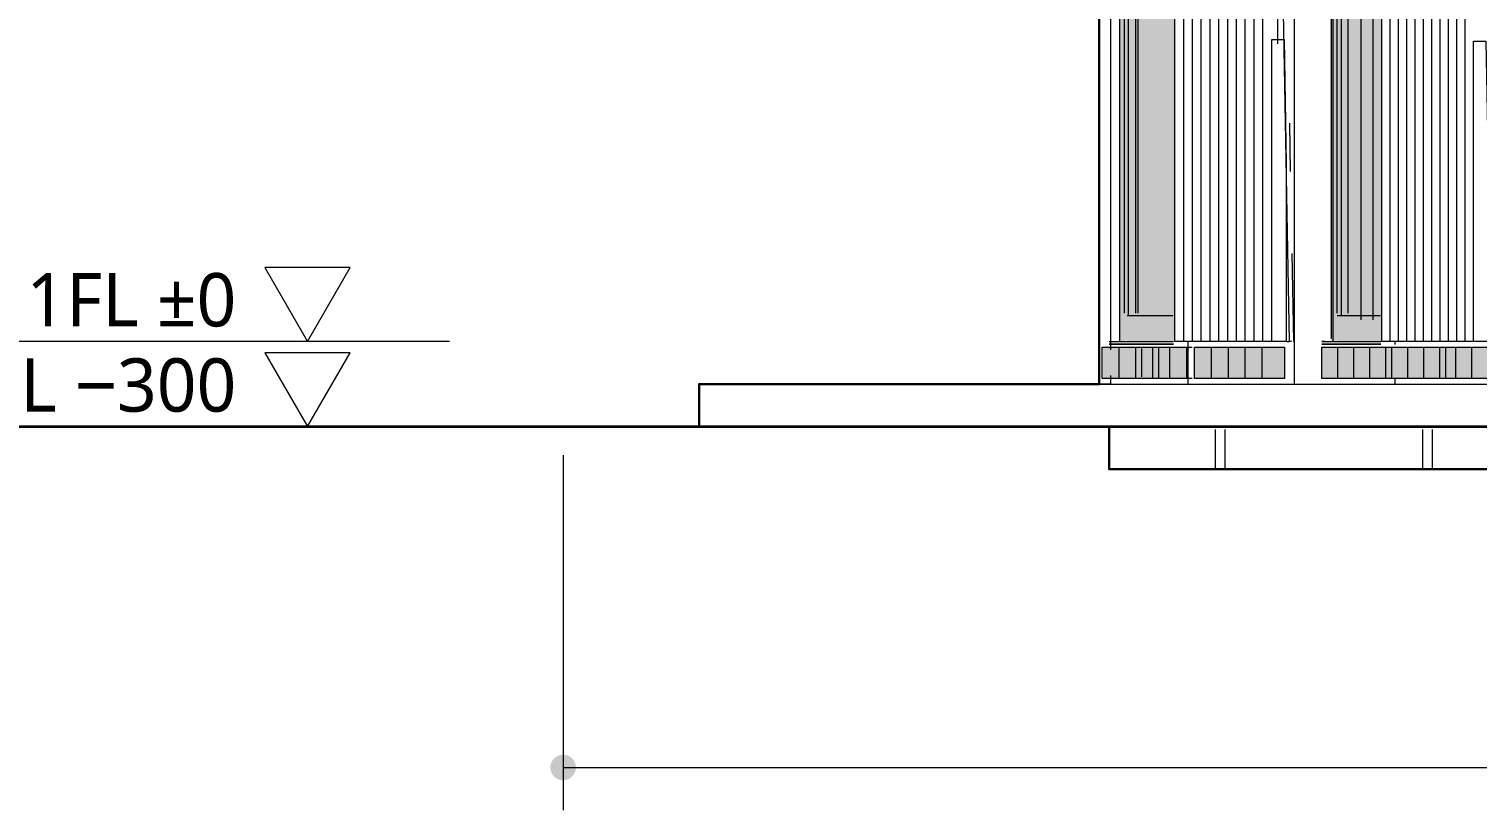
# Model space of a CAD drawing. Header units: millimetres. Extents: x 0 to 84100, y 0 to 59400.
# Drawn here: x 19090 to 24186, y 29043 to 31793 of the extents above; entities that cross this region are included whole.
import ezdxf

# ---------------------------------------------------------------- set-up
doc = ezdxf.new("R2010")
doc.units = ezdxf.units.MM
for name, color, linetype, lineweight in [('01_切断（構造・壁）', 7, 'Continuous', 35), ('09_立面の外形', 7, 'Continuous', 30), ('10_見えがかり', 7, 'Continuous', 13), ('12_見えがかり（ガラス）', 5, 'Continuous', 9), ('50_寸法', 3, 'Continuous', 9), ('51_高さ', 3, 'Continuous', 9)]:
    doc.layers.add(name, color=color, linetype=linetype, lineweight=lineweight)
doc.styles.add('JP', font='NotoSansCJKjp-Regular.otf')

msp = doc.modelspace()

# ---------------------------------------------------------------- hatches: boundary and pattern name
at = {"layer": '10_見えがかり', "true_color": 0xe9dcc4}
for points in [[(22950.3, 33068.1), (22950.3, 33008.1), (22955.3, 33003.1), (22965.3, 33003.1), (22960.3, 32998.1), (22960.3, 30788.1), (22965.3, 30783.1), (22955.3, 30783.1), (22950.3, 30778.1), (22950.3, 30698.1), (22945.3, 30693.1), (22935.3, 30693.1), (22930.3, 30698.1), (22930.3, 33068.1), (22935.3, 33073.1), (22945.3, 33073.1)], [(23690.3, 33068.1), (23690.3, 33008.1), (23695.3, 33003.1), (23715.3, 33003.1), (23710.3, 32998.1), (23710.3, 30788.1), (23715.3, 30783.1), (23695.3, 30783.1), (23690.3, 30778.1), (23690.3, 30698.1), (23685.3, 30693.1), (23675.3, 30693.1), (23670.3, 30698.1), (23670.3, 33068.1), (23675.3, 33073.1), (23685.3, 33073.1)], [(23120.3, 30778.1), (23120.3, 30698.1), (23115.3, 30693.1), (22955.3, 30693.1), (22950.3, 30698.1), (22950.3, 30778.1), (22955.3, 30783.1), (22965.3, 30783.1), (23115.3, 30783.1)], [(23850.3, 30778.1), (23850.3, 30698.1), (23845.3, 30693.1), (23695.3, 30693.1), (23690.3, 30698.1), (23690.3, 30778.1), (23695.3, 30783.1), (23715.3, 30783.1), (23845.3, 30783.1)], [(22930.3, 30668.1), (22930.3, 30568.1), (22925.3, 30563.1), (22875.3, 30563.1), (22870.3, 30568.1), (22870.3, 30668.1), (22875.3, 30673.1), (22925.3, 30673.1)], [(22990.3, 30668.1), (22990.3, 30568.1), (22985.3, 30563.1), (22935.3, 30563.1), (22930.3, 30568.1), (22930.3, 30668.1), (22935.3, 30673.1), (22985.3, 30673.1)], [(23050.3, 30668.1), (23050.3, 30568.1), (23045.3, 30563.1), (22995.3, 30563.1), (22990.3, 30568.1), (22990.3, 30668.1), (22995.3, 30673.1), (23045.3, 30673.1)], [(23100.3, 30668.1), (23100.3, 30568.1), (23095.3, 30563.1), (23055.3, 30563.1), (23050.3, 30568.1), (23050.3, 30668.1), (23055.3, 30673.1), (23095.3, 30673.1)], [(23160.3, 30668.1), (23160.3, 30568.1), (23155.3, 30563.1), (23105.3, 30563.1), (23100.3, 30568.1), (23100.3, 30668.1), (23105.3, 30673.1), (23155.3, 30673.1)], [(23170.3, 30668.1), (23170.3, 30568.1), (23165.3, 30563.1), (23160.3, 30568.1), (23160.3, 30668.1), (23165.3, 30673.1)], [(23250.3, 30668.1), (23250.3, 30568.1), (23245.3, 30563.1), (23195.3, 30563.1), (23190.3, 30568.1), (23190.3, 30668.1), (23195.3, 30673.1), (23245.3, 30673.1)], [(23310.3, 30668.1), (23310.3, 30568.1), (23305.3, 30563.1), (23255.3, 30563.1), (23250.3, 30568.1), (23250.3, 30668.1), (23255.3, 30673.1), (23305.3, 30673.1)], [(23370.3, 30668.1), (23370.3, 30568.1), (23365.3, 30563.1), (23315.3, 30563.1), (23310.3, 30568.1), (23310.3, 30668.1), (23315.3, 30673.1), (23365.3, 30673.1)], [(23430.3, 30668.1), (23430.3, 30568.1), (23425.3, 30563.1), (23375.3, 30563.1), (23370.3, 30568.1), (23370.3, 30668.1), (23375.3, 30673.1), (23425.3, 30673.1)], [(23510.3, 30668.1), (23510.3, 30568.1), (23505.3, 30563.1), (23435.3, 30563.1), (23430.3, 30568.1), (23430.3, 30668.1), (23435.3, 30673.1), (23505.3, 30673.1)], [(23700.3, 30668.1), (23700.3, 30568.1), (23695.3, 30563.1), (23645.3, 30563.1), (23640.3, 30568.1), (23640.3, 30668.1), (23645.3, 30673.1), (23695.3, 30673.1)], [(23750.3, 30668.1), (23750.3, 30568.1), (23745.3, 30563.1), (23705.3, 30563.1), (23700.3, 30568.1), (23700.3, 30668.1), (23705.3, 30673.1), (23745.3, 30673.1)], [(23810.3, 30668.1), (23810.3, 30568.1), (23805.3, 30563.1), (23755.3, 30563.1), (23750.3, 30568.1), (23750.3, 30668.1), (23755.3, 30673.1), (23805.3, 30673.1)], [(23870.3, 30668.1), (23870.3, 30568.1), (23865.3, 30563.1), (23815.3, 30563.1), (23810.3, 30568.1), (23810.3, 30668.1), (23815.3, 30673.1), (23865.3, 30673.1)], [(23890.3, 30668.1), (23890.3, 30568.1), (23885.3, 30563.1), (23875.3, 30563.1), (23870.3, 30568.1), (23870.3, 30668.1), (23875.3, 30673.1), (23885.3, 30673.1)], [(23940.3, 30668.1), (23940.3, 30568.1), (23935.3, 30563.1), (23895.3, 30563.1), (23890.3, 30568.1), (23890.3, 30668.1), (23895.3, 30673.1), (23935.3, 30673.1)], [(24000.3, 30668.1), (24000.3, 30568.1), (23995.3, 30563.1), (23945.3, 30563.1), (23940.3, 30568.1), (23940.3, 30668.1), (23945.3, 30673.1), (23995.3, 30673.1)], [(24060.3, 30668.1), (24060.3, 30568.1), (24055.3, 30563.1), (24005.3, 30563.1), (24000.3, 30568.1), (24000.3, 30668.1), (24005.3, 30673.1), (24055.3, 30673.1)], [(24110.3, 30668.1), (24110.3, 30568.1), (24105.3, 30563.1), (24065.3, 30563.1), (24060.3, 30568.1), (24060.3, 30668.1), (24065.3, 30673.1), (24105.3, 30673.1)], [(24170.3, 30668.1), (24170.3, 30568.1), (24165.3, 30563.1), (24115.3, 30563.1), (24110.3, 30568.1), (24110.3, 30668.1), (24115.3, 30673.1), (24165.3, 30673.1)], [(24240.3, 30668.1), (24240.3, 30568.1), (24235.3, 30563.1), (24175.3, 30563.1), (24170.3, 30568.1), (24170.3, 30668.1), (24175.3, 30673.1), (24235.3, 30673.1)]]:
    msp.add_hatch(color=8, dxfattribs=at).paths.add_polyline_path(points)
at = {"layer": '12_見えがかり（ガラス）', "true_color": 0xdce9f2}
for points in [[(23115.3, 33003.1), (23120.3, 32998.1), (23120.3, 30788.1), (23115.3, 30783.1), (22965.3, 30783.1), (22960.3, 30788.1), (22960.3, 32998.1), (22965.3, 33003.1)], [(23845.3, 33003.1), (23850.3, 32998.1), (23850.3, 30788.1), (23845.3, 30783.1), (23715.3, 30783.1), (23710.3, 30788.1), (23710.3, 32998.1), (23715.3, 33003.1)]]:
    msp.add_hatch(color=8, dxfattribs=at).paths.add_polyline_path(points)
at = {"layer": '50_寸法'}
msp.add_hatch(color=7, dxfattribs=at).paths.add_polyline_path([(21015.3, 29193.1), (21014.5, 29184.4), (21011.9, 29175.9), (21007.7, 29168.1), (21002.1, 29161.3), (20995.3, 29155.7), (20987.5, 29151.6), (20979.1, 29149), (20970.3, 29148.1), (20961.5, 29149), (20953.1, 29151.6), (20945.3, 29155.7), (20938.5, 29161.3), (20932.9, 29168.1), (20928.8, 29175.9), (20926.2, 29184.4), (20925.3, 29193.1), (20926.2, 29201.9), (20928.8, 29210.4), (20932.9, 29218.1), (20938.5, 29225), (20945.3, 29230.6), (20953.1, 29234.7), (20961.5, 29237.3), (20970.3, 29238.1), (20979.1, 29237.3), (20987.5, 29234.7), (20995.3, 29230.6), (21002.1, 29225), (21007.7, 29218.1), (21011.9, 29210.4), (21014.5, 29201.9)])

# ---------------------------------------------------------------- linework, layer by layer
at = {"layer": '01_切断（構造・壁）'}
msp.add_lwpolyline([(18470.3, 30393.1), (61629.7, 30393.1)], dxfattribs=at)
at = {"layer": '09_立面の外形'}
msp.add_lwpolyline([(44201.7, 30243.1), (22891.4, 30243.1), (22891.4, 30393.1), (21448.6, 30393.1), (21448.6, 30543.1), (22856.4, 30543.1), (22856.4, 33078.1)], dxfattribs=at)
at = {"layer": '10_見えがかり'}
for points in [[(23164.4, 30693.1), (23123.2, 30693.1), (23123.2, 33338)], [(23194.4, 30693.1), (23154.2, 30693.1), (23154.2, 33338.1)], [(23234.4, 30693.1), (23185.2, 30693.1), (23185.2, 33338.1)], [(23264.4, 30693.1), (23216.1, 30693.1), (23216.1, 33335)], [(23324.4, 30693.1), (23278.1, 30693.1), (23278.1, 33346.3)], [(23354.4, 30693.1), (23309, 30693.1), (23309, 33368)], [(23384.4, 30693.1), (23340, 30693.1), (23340, 33357.1)], [(23414.4, 30693.1), (23371, 30693.1), (23371, 33337.5)], [(23444.4, 30693.1), (23401.9, 30693.1), (23401.9, 33337.7)], [(23432.9, 30693.1), (23432.9, 33337.9)], [(23481.9, 33336.6), (23481.9, 33138.1), (23484.3, 33006.3), (23484.3, 31741.1)], [(23894.4, 30693.1), (23851.6, 30693.1), (23851.6, 33337.7)], [(23924.4, 30693.1), (23880.9, 30693.1), (23880.9, 33337.5)], [(23954.4, 30693.1), (23910.3, 30693.1), (23910.3, 33337.2)], [(23984.4, 30693.1), (23939.6, 30693.1), (23939.6, 33347)], [(24014.4, 30693.1), (23968.9, 30693.1), (23968.9, 33346.7)], [(24044.4, 30693.1), (23998.3, 30693.1), (23998.3, 33376.4)], [(24074.4, 30693.1), (24027.6, 30693.1), (24027.6, 33336)], [(24104.4, 30693.1), (24056.9, 30693.1), (24056.9, 33335.6)], [(24134.4, 30693.1), (24086.2, 30693.1), (24086.2, 33335.1)], [(24154.4, 30693.1), (24115.6, 30693.1), (24115.6, 33334.5)], [(24144.9, 30693.1), (24144.9, 33338.1)], [(23294.4, 30693.1), (23247.1, 30693.1), (23247.1, 33195.7)], [(22896.8, 30572.9), (22896.8, 30543.1), (22856.4, 30543.1), (22856.4, 33093.1), (22843.9, 33093.1), (22843.9, 33138.1), (22865.3, 33138.1)], [(23526.7, 30693.1), (23481.9, 33138.1)], [(23543.9, 30543.1), (23543.9, 33138.1)], [(22896.8, 33088.1), (22896.8, 30663.4)], [(22929.4, 30693.1), (22929.4, 33068.1)], [(23674.3, 30702.8), (23674.3, 33068.3)], [(23679.2, 33068.1), (23679.2, 30693.1)], [(22945.4, 30792.9), (22945.4, 32998.3)], [(22984, 32998.3), (22984, 30792.9)], [(22994, 30792.8), (22994, 32996)], [(23694.4, 30792.9), (23694.4, 32998.3)], [(23733.1, 30792.9), (23733.1, 32998.3)], [(23779.2, 30769.5), (23779.2, 33016.8)], [(23819.7, 33017.5), (23819.7, 30768.8)], [(23463.9, 31755.7), (23507.2, 31755.7), (23515.3, 31318.4), (23515.3, 30693.1), (23507.2, 30693.1), (23463.9, 30693.1), (23463.9, 31755.7)], [(24225.4, 30693.1), (24174.2, 30693.1), (24174.2, 31750.8), (24217.8, 31750.8), (24225.4, 31315.5), (24225.4, 30693.1)], [(23530.2, 31291.9), (23527.1, 31461.6)], [(23541.2, 30693.1), (23535.5, 31002.5)], [(23113.6, 30783.1), (22955.3, 30783.1)], [(23843.2, 30783.1), (23694.4, 30783.1)], [(22891.4, 30693.1), (23118.2, 30693.1)], [(22891.4, 30683.1), (23118.2, 30683.1)], [(23118.2, 30683.1), (22891.4, 30683.1)], [(23169.6, 30543.1), (23169.6, 30692.8)], [(23474.4, 30693.1), (23432.9, 30693.1)], [(23517, 30693.1), (23526.7, 30693.1)], [(23534, 30693.1), (23526.7, 30693.1)], [(23649.2, 30693.1), (23640.8, 30693.1)], [(23640.8, 30693.1), (23847.8, 30693.1)], [(23649.2, 30683.1), (23640.8, 30683.1)], [(23640.8, 30683.1), (23847.8, 30683.1)], [(23649.2, 30683.1), (23640.8, 30683.1)], [(23847.8, 30683.1), (23640.8, 30683.1)], [(23898.8, 30682.8), (23898.8, 30692.8)], [(24184.4, 30693.1), (24144.9, 30693.1)], [(22866.9, 30673.1), (22944.4, 30673.1)], [(22944.4, 30563.1), (22866.9, 30563.1), (22866.9, 30673.1)], [(22926.5, 30673.1), (23004.4, 30673.1)], [(23004.4, 30563.1), (22926.5, 30563.1), (22926.5, 30673.1)], [(22986.1, 30673.1), (23064.4, 30673.1)], [(23064.4, 30563.1), (22986.1, 30563.1), (22986.1, 30673.1)], [(23005.3, 30668.2), (23005.3, 30568.1)], [(23045.6, 30673.1), (23114.4, 30673.1)], [(23114.4, 30563.1), (23045.6, 30563.1), (23045.6, 30673.1)], [(23064.9, 30671.6), (23064.9, 30564.7)], [(23105.2, 30673.1), (23174.4, 30673.1)], [(23174.4, 30563.1), (23105.2, 30563.1), (23105.2, 30673.1)], [(23164.8, 30673.1), (23184.4, 30673.1)], [(23184.4, 30563.1), (23164.8, 30563.1), (23164.8, 30673.1)], [(23192.4, 30673.1), (23264.4, 30673.1)], [(23264.4, 30563.1), (23192.4, 30563.1), (23192.4, 30673.1)], [(23251.9, 30673.1), (23324.4, 30673.1)], [(23324.4, 30563.1), (23251.9, 30563.1), (23251.9, 30673.1)], [(23311.5, 30673.1), (23384.4, 30673.1)], [(23384.4, 30563.1), (23311.5, 30563.1), (23311.5, 30673.1)], [(23371, 30673.1), (23444.4, 30673.1)], [(23444.4, 30563.1), (23371, 30563.1), (23371, 30673.1)], [(23430.6, 30673.1), (23509.4, 30673.1), (23509.4, 30563.1), (23430.6, 30563.1), (23430.6, 30673.1)], [(23640, 30673.1), (23714.4, 30673.1)], [(23714.4, 30563.1), (23640, 30563.1), (23640, 30673.1)], [(23696.4, 30673.1), (23764.4, 30673.1)], [(23764.4, 30563.1), (23696.4, 30563.1), (23696.4, 30673.1)], [(23752.8, 30673.1), (23824.4, 30673.1)], [(23824.4, 30563.1), (23752.8, 30563.1), (23752.8, 30673.1)], [(23809.3, 30673.1), (23884.4, 30673.1)], [(23884.4, 30563.1), (23809.3, 30563.1), (23809.3, 30673.1)], [(23865.7, 30673.1), (23904.4, 30673.1)], [(23904.4, 30563.1), (23865.7, 30563.1), (23865.7, 30673.1)], [(23885, 30671.1), (23885, 30565.2)], [(23886.6, 30673.1), (23954.4, 30673.1)], [(23954.4, 30563.1), (23886.6, 30563.1), (23886.6, 30673.1)], [(23943, 30673.1), (24014.4, 30673.1)], [(24014.4, 30563.1), (23943, 30563.1), (23943, 30673.1)], [(23999.4, 30673.1), (24074.4, 30673.1)], [(24074.4, 30563.1), (23999.4, 30563.1), (23999.4, 30673.1)], [(24055.8, 30673.1), (24124.4, 30673.1)], [(24124.4, 30563.1), (24055.8, 30563.1), (24055.8, 30673.1)], [(24075.2, 30670.1), (24075.2, 30566.2)], [(24112.2, 30673.1), (24184.4, 30673.1)], [(24184.4, 30563.1), (24112.2, 30563.1), (24112.2, 30673.1)], [(24168.6, 30673.1), (24244.4, 30673.1), (24244.4, 30563.1), (24168.6, 30563.1), (24168.6, 30673.1)], [(21458.5, 30543.1), (21448.6, 30543.1)], [(21448.6, 30393.1), (21448.6, 30543.1)], [(21692.3, 30543.1), (21448.6, 30543.1)], [(21692.3, 30543.1), (21932, 30543.1)], [(21932, 30543.1), (22167.6, 30543.1)], [(22167.6, 30543.1), (22399.1, 30543.1)], [(22399.1, 30543.1), (22626.5, 30543.1)], [(22626.5, 30543.1), (22849.9, 30543.1)], [(22849.9, 30543.1), (23069.2, 30543.1)], [(23069.2, 30543.1), (23284.3, 30543.1)], [(23284.3, 30543.1), (23495.4, 30543.1)], [(23495.4, 30543.1), (23702.4, 30543.1)], [(23702.4, 30543.1), (23905.2, 30543.1)], [(23898.8, 30543.1), (23898.8, 30563.1)], [(23905.2, 30543.1), (24104, 30543.1)], [(24104, 30543.1), (24298.6, 30543.1)], [(21458.5, 30393.1), (21448.6, 30393.1)], [(21448.6, 30393.1), (21692.3, 30393.1)], [(21692.3, 30393.1), (21932, 30393.1)], [(21932, 30393.1), (22167.6, 30393.1)], [(22167.6, 30393.1), (22399.1, 30393.1)], [(22399.1, 30393.1), (22626.5, 30393.1)], [(22626.5, 30393.1), (22849.9, 30393.1)], [(22849.9, 30393.1), (23069.2, 30393.1)], [(23069.2, 30393.1), (23284.3, 30393.1)], [(23266.1, 30243.1), (23266.1, 30383.1)], [(23284.3, 30393.1), (23495.4, 30393.1)], [(23299.8, 30243.1), (23299.8, 30383.1)], [(23495.4, 30393.1), (23702.4, 30393.1)], [(23702.4, 30393.1), (23905.2, 30393.1)], [(23905.2, 30393.1), (24104, 30393.1)], [(23995.7, 30243.1), (23995.7, 30383.1)], [(24029.6, 30243.1), (24029.6, 30383.1)], [(24104, 30393.1), (24298.6, 30393.1)], [(23266.1, 30243.1), (22891.4, 30243.1)], [(23266.1, 30243.1), (23299.8, 30243.1)], [(23635.1, 30243.1), (23299.8, 30243.1)], [(23649.2, 30243.1), (23640.8, 30243.1)], [(23995.7, 30243.1), (23640.8, 30243.1)], [(23995.7, 30243.1), (24029.6, 30243.1)], [(24029.6, 30243.1), (24345.1, 30243.1)]]:
    msp.add_lwpolyline(points, dxfattribs=at)
at = {"layer": '12_見えがかり（ガラス）'}
for points in [[(22958.9, 32998.2), (22958.9, 30783.1)], [(23708, 32998.2), (23708, 30783.1)], [(22964.7, 30783.1), (22958.9, 30783.1)], [(23117.3, 30783.1), (22958.9, 30783.1)], [(23059.6, 30783.1), (22990.3, 30783.1)], [(23713.8, 30783.1), (23708, 30783.1)], [(23846.8, 30783.1), (23708, 30783.1)]]:
    msp.add_lwpolyline(points, dxfattribs=at)
at = {"layer": '50_寸法'}
for points in [[(20970.3, 30293.1), (20970.3, 29043.1)], [(20970.3, 29193.1), (59129.7, 29193.1)]]:
    msp.add_lwpolyline(points, dxfattribs=at)
at = {"layer": '51_高さ'}
for points in [[(19920.3, 30953.1), (20070.3, 30693.1), (20220.3, 30953.1), (19920.3, 30953.1)], [(20570.3, 30693.1), (18868.6, 30693.1)], [(19920.3, 30653.1), (20070.3, 30393.1), (20220.3, 30653.1), (19920.3, 30653.1)], [(20570.3, 30393.1), (18618.1, 30393.1)]]:
    msp.add_lwpolyline(points, dxfattribs=at)

# ---------------------------------------------------------------- texts
at = {"layer": '51_高さ', "char_height": 187.87, "attachment_point": 9, "style": 'JP'}
for s, insert in [('1FL ±0', (19820.3, 30743.1)), ('GL −300', (19820.3, 30443.1))]:
    msp.add_mtext(s, dxfattribs=dict(at, insert=insert))

doc.saveas('drawing.dxf')
